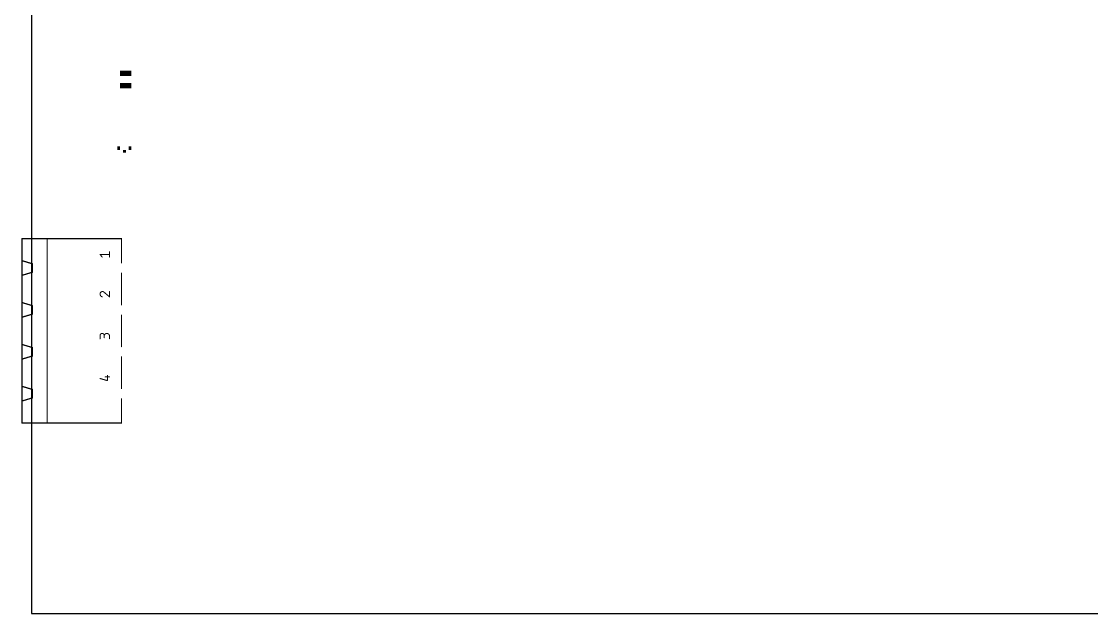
# Model space of a CAD drawing. Extents: x -9 to 239, y 3 to 146.
# Drawn here: x -8.8 to 121, y 2.5 to 74.4 of the extents above; entities that cross this region are included whole.
import ezdxf

# ---------------------------------------------------------------- set-up
doc = ezdxf.new("R2010")
doc.units = 0
doc.layers.add('20', color=53, linetype='CONTINUOUS')
doc.layers.add('21', color=40, linetype='CONTINUOUS')

# ---------------------------------------------------------------- blocks, each defined once
blk = doc.blocks.new('RECT')
blk.add_solid([(-0.5, -0.5), (0.5, -0.5), (-0.5, 0.5), (0.5, 0.5)])

msp = doc.modelspace()

# ---------------------------------------------------------------- linework, layer by layer
at = {"layer": '20'}
for p, q in [((-7.62, 143.18), (-7.62, 2.54)), ((-7.62, 2.54), (236.2, 2.54))]:
    msp.add_line(p, q, dxfattribs=at)
at = {"layer": '21'}
for points, const_width in [([(-8.763, 48.006), (-8.763, 45.339)], 0.1524), ([(-5.715, 48.006), (-8.763, 48.006)], 0.1524), ([(3.302, 48.006), (-5.715, 48.006)], 0.1524), ([(-5.715, 48.006), (-5.715, 25.654)], 0.1524), ([(3.302, 48.006), (3.302, 45.085)], 0.1524), ([(0.9525, 45.7835), (0.6985, 46.101)], 0.127), ([(0.6985, 46.101), (1.8415, 46.101)], 0.127), ([(1.8415, 45.7835), (1.8415, 46.4185)], 0.127), ([(-8.763, 45.339), (-7.493, 44.958)], 0.1524), ([(-8.763, 45.339), (-8.763, 43.561)], 0.1524), ([(-7.493, 43.942), (-7.493, 44.958)], 0.1524), ([(-8.763, 43.561), (-7.493, 43.942)], 0.1524), ([(-8.763, 43.561), (-8.763, 40.259)], 0.1524), ([(3.302, 43.815), (3.302, 40.005)], 0.1524), ([(1.2065, 41.4973), (1.8415, 40.9575)], 0.127), ([(1.8415, 40.9575), (1.8415, 41.5925)], 0.127), ([(-8.763, 40.259), (-7.493, 39.878)], 0.1524), ([(-8.763, 40.259), (-8.763, 38.481)], 0.1524), ([(-7.493, 39.878), (-7.493, 38.862)], 0.1524), ([(-8.763, 38.481), (-7.493, 38.862)], 0.1524), ([(-8.763, 38.481), (-8.763, 35.179)], 0.1524), ([(3.302, 38.735), (3.302, 34.925)], 0.1524), ([(-8.763, 35.179), (-8.763, 33.401)], 0.1524), ([(-8.763, 35.179), (-7.493, 34.798)], 0.1524), ([(0.6985, 35.8775), (0.6985, 36.2585)], 0.127), ([(1.2065, 36.2585), (1.2065, 36.0045)], 0.127), ([(1.8415, 35.8775), (1.8415, 36.195)], 0.127), ([(-8.763, 33.401), (-7.493, 33.782)], 0.1524), ([(-7.493, 34.798), (-7.493, 33.782)], 0.1524), ([(-8.763, 33.401), (-8.763, 30.099)], 0.1524), ([(3.302, 33.655), (3.302, 29.845)], 0.1524), ([(1.3335, 31.242), (1.8415, 31.242)], 0.127), ([(1.5875, 30.7975), (1.5875, 31.4325)], 0.127), ([(-8.763, 30.099), (-8.763, 28.321)], 0.1524), ([(-8.763, 30.099), (-7.493, 29.718)], 0.1524), ([(0.6985, 31.0515), (1.5875, 30.7975)], 0.127), ([(-8.763, 28.321), (-7.493, 28.702)], 0.1524), ([(-7.493, 29.718), (-7.493, 28.702)], 0.1524), ([(3.302, 28.575), (3.302, 25.654)], 0.1524), ([(-8.763, 28.321), (-8.763, 25.654)], 0.1524), ([(-5.715, 25.654), (-8.763, 25.654)], 0.1524), ([(3.302, 25.654), (-5.715, 25.654)], 0.1524)]:
    msp.add_lwpolyline(points, dxfattribs=dict(at, const_width=const_width))
for points, const_width in [([(-8.7249, 48.006, 1), (-8.8011, 48.006)], 0.0762), ([(-8.763, 48.0441, 1), (-8.763, 47.9679)], 0.0762), ([(-5.715, 48.0441, 1), (-5.715, 47.9679)], 0.0762), ([(-5.6769, 48.006, 1), (-5.7531, 48.006)], 0.0762), ([(-5.715, 47.9679, 1), (-5.715, 48.0441)], 0.0762), ([(3.3401, 48.006, 1), (3.2639, 48.006)], 0.0762), ([(3.302, 47.9679, 1), (3.302, 48.0441)], 0.0762), ([(0.6985, 46.1328, 1), (0.6985, 46.0692)], 0.0635), ([(0.7233, 46.1208, 1), (0.6737, 46.0812)], 0.0635), ([(0.9277, 45.7637, 1), (0.9773, 45.8033)], 0.0635), ([(1.8733, 46.4185, 1), (1.8098, 46.4185)], 0.0635), ([(1.8098, 45.7835, 1), (1.8733, 45.7835)], 0.0635), ([(1.8415, 46.0692, 1), (1.8415, 46.1328)], 0.0635), ([(-8.7521, 45.3755, 1), (-8.7739, 45.3025)], 0.0762), ([(-8.7249, 45.339, 1), (-8.8011, 45.339)], 0.0762), ([(-8.8011, 45.339, 1), (-8.7249, 45.339)], 0.0762), ([(-7.4549, 44.958, 1), (-7.5311, 44.958)], 0.0762), ([(-7.5039, 44.9215, 1), (-7.4821, 44.9945)], 0.0762), ([(3.2639, 45.085, 1), (3.3401, 45.085)], 0.0762), ([(-8.7249, 43.561, 1), (-8.8011, 43.561)], 0.0762), ([(-8.7739, 43.5975, 1), (-8.7521, 43.5245)], 0.0762), ([(-8.8011, 43.561, 1), (-8.7249, 43.561)], 0.0762), ([(-7.5311, 43.942, 1), (-7.4549, 43.942)], 0.0762), ([(-7.4821, 43.9055, 1), (-7.5039, 43.9785)], 0.0762), ([(3.3401, 43.815, 1), (3.2639, 43.815)], 0.0762), ([(0.9843, 41.5925, 0.4142), (0.6985, 41.3068)], 0.127), ([(1.2065, 41.4973, 0.2053), (0.9843, 41.5925)], 0.127), ([(0.9842, 41.6242, 1), (0.9843, 41.5608)], 0.0635), ([(0.9843, 41.5607, 1), (0.9843, 41.6243)], 0.0635), ([(1.2271, 41.5214, 1), (1.1859, 41.4731)], 0.0635), ([(1.1835, 41.4754, 1), (1.2295, 41.5191)], 0.0635), ([(1.8733, 41.5925, 1), (1.8098, 41.5925)], 0.0635), ([(-8.7521, 40.2955, 1), (-8.7739, 40.2225)], 0.0762), ([(-8.7249, 40.259, 1), (-8.8011, 40.259)], 0.0762), ([(-8.8011, 40.259, 1), (-8.7249, 40.259)], 0.0762), ([(0.7303, 41.3067, 1), (0.6667, 41.3068)], 0.0635), ([(0.6667, 41.3068, 1), (0.7303, 41.3068)], 0.0635), ([(0.6985, 41.3068, 0.3252), (0.9525, 40.9575)], 0.127), ([(0.9427, 40.9273, 1), (0.9623, 40.9877)], 0.0635), ([(1.8098, 40.9575, 1), (1.8733, 40.9575)], 0.0635), ([(1.8209, 40.9333, 1), (1.8621, 40.9817)], 0.0635), ([(-7.4549, 39.878, 1), (-7.5311, 39.878)], 0.0762), ([(-7.5039, 39.8415, 1), (-7.4821, 39.9145)], 0.0762), ([(3.2639, 40.005, 1), (3.3401, 40.005)], 0.0762), ([(-8.7249, 38.481, 1), (-8.8011, 38.481)], 0.0762), ([(-8.7739, 38.5175, 1), (-8.7521, 38.4445)], 0.0762), ([(-8.8011, 38.481, 1), (-8.7249, 38.481)], 0.0762), ([(-7.5311, 38.862, 1), (-7.4549, 38.862)], 0.0762), ([(-7.4821, 38.8255, 1), (-7.5039, 38.8985)], 0.0762), ([(3.3401, 38.735, 1), (3.2639, 38.735)], 0.0762), ([(1.2065, 36.2585, 1), (0.6985, 36.2585)], 0.127), ([(1.8415, 36.195, 1), (1.2065, 36.195)], 0.127), ([(-8.7249, 35.179, 1), (-8.8011, 35.179)], 0.0762), ([(-8.7521, 35.2155, 1), (-8.7739, 35.1425)], 0.0762), ([(-8.8011, 35.179, 1), (-8.7249, 35.179)], 0.0762), ([(0.7303, 36.2585, 1), (0.6667, 36.2585)], 0.0635), ([(0.6667, 36.2585, 1), (0.7303, 36.2585)], 0.0635), ([(0.6667, 35.8775, 1), (0.7303, 35.8775)], 0.0635), ([(1.2383, 36.2585, 1), (1.1748, 36.2585)], 0.0635), ([(1.1748, 36.2585, 1), (1.2383, 36.2585)], 0.0635), ([(1.1748, 36.195, 1), (1.2383, 36.195)], 0.0635), ([(1.1748, 36.0045, 1), (1.2383, 36.0045)], 0.0635), ([(1.8733, 36.195, 1), (1.8098, 36.195)], 0.0635), ([(1.8098, 36.195, 1), (1.8733, 36.195)], 0.0635), ([(1.8098, 35.8775, 1), (1.8733, 35.8775)], 0.0635), ([(-7.4549, 34.798, 1), (-7.5311, 34.798)], 0.0762), ([(-7.5311, 33.782, 1), (-7.4549, 33.782)], 0.0762), ([(-7.5039, 34.7615, 1), (-7.4821, 34.8345)], 0.0762), ([(-7.4821, 33.7455, 1), (-7.5039, 33.8185)], 0.0762), ([(3.2639, 34.925, 1), (3.3401, 34.925)], 0.0762), ([(-8.7249, 33.401, 1), (-8.8011, 33.401)], 0.0762), ([(-8.7739, 33.4375, 1), (-8.7521, 33.3645)], 0.0762), ([(-8.8011, 33.401, 1), (-8.7249, 33.401)], 0.0762), ([(3.3401, 33.655, 1), (3.2639, 33.655)], 0.0762), ([(1.3335, 31.2737, 1), (1.3335, 31.2103)], 0.0635), ([(1.6193, 31.4325, 1), (1.5558, 31.4325)], 0.0635), ([(1.8415, 31.2103, 1), (1.8415, 31.2737)], 0.0635), ([(-8.7249, 30.099, 1), (-8.8011, 30.099)], 0.0762), ([(-8.7521, 30.1355, 1), (-8.7739, 30.0625)], 0.0762), ([(-8.8011, 30.099, 1), (-8.7249, 30.099)], 0.0762), ([(0.7072, 31.082, 1), (0.6898, 31.021)], 0.0635), ([(1.5558, 30.7975, 1), (1.6193, 30.7975)], 0.0635), ([(1.5788, 30.767, 1), (1.5962, 30.828)], 0.0635), ([(3.2639, 29.845, 1), (3.3401, 29.845)], 0.0762), ([(-7.4549, 29.718, 1), (-7.5311, 29.718)], 0.0762), ([(-7.5311, 28.702, 1), (-7.4549, 28.702)], 0.0762), ([(-7.5039, 29.6815, 1), (-7.4821, 29.7545)], 0.0762), ([(-7.4821, 28.6655, 1), (-7.5039, 28.7385)], 0.0762), ([(3.3401, 28.575, 1), (3.2639, 28.575)], 0.0762), ([(-8.7249, 28.321, 1), (-8.8011, 28.321)], 0.0762), ([(-8.7739, 28.3575, 1), (-8.7521, 28.2845)], 0.0762), ([(-8.8011, 28.321, 1), (-8.7249, 28.321)], 0.0762), ([(-8.763, 25.6921, 1), (-8.763, 25.6159)], 0.0762), ([(-8.8011, 25.654, 1), (-8.7249, 25.654)], 0.0762), ([(-5.715, 25.6921, 1), (-5.715, 25.6159)], 0.0762), ([(-5.7531, 25.654, 1), (-5.6769, 25.654)], 0.0762), ([(-5.715, 25.6159, 1), (-5.715, 25.6921)], 0.0762), ([(3.2639, 25.654, 1), (3.3401, 25.654)], 0.0762), ([(3.302, 25.6159, 1), (3.302, 25.6921)], 0.0762)]:
    msp.add_lwpolyline(points, format="xyb", dxfattribs=dict(at, const_width=const_width))

# ---------------------------------------------------------------- block references
at = {"layer": '21', "xscale": 0.65, "yscale": 1.4, "rotation": 270}
for p in [(3.8115, 68.0518), (3.8115, 66.5786)]:
    msp.add_blockref('RECT', p, dxfattribs=at)
at = {"layer": '21'}
for p, xscale, yscale in [((2.9649, 58.9825), 0.325, 0.425), ((3.6524, 58.595), 0.35, 0.35), ((4.3399, 58.9825), 0.325, 0.425)]:
    msp.add_blockref('RECT', p, dxfattribs=dict(at, xscale=xscale, yscale=yscale))

doc.saveas('drawing.dxf')
